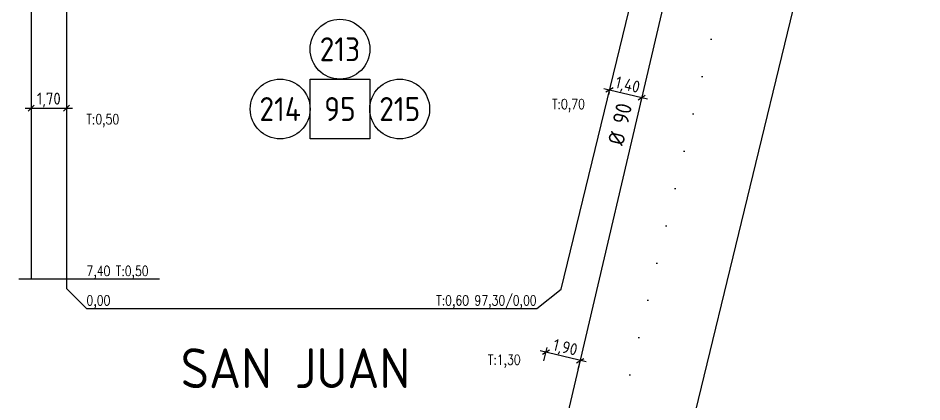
# Model space of a CAD drawing. Extents: x -48 to 13651, y -112 to 3468.
# Drawn here: x 1760.1 to 1986.9, y 955.7 to 1051.9 of the extents above; entities that cross this region are included whole.
import ezdxf
from ezdxf.enums import TextEntityAlignment as Align

# ---------------------------------------------------------------- set-up
doc = ezdxf.new("R2010")
doc.units = 0
doc.header["$LTSCALE"] = 6
doc.header["$MEASUREMENT"] = 0
doc.linetypes.add('DOT2', pattern=[3.175, 0, -3.175])
doc.layers.get('0').update_dxf_attribs({"linetype": 'CONTINUOUS'})
doc.layers.get('DEFPOINTS').update_dxf_attribs({"linetype": 'CONTINUOUS'})
for name, color, linetype in [('50', 41, 'CONTINUOUS'), ('90', 11, 'CONTINUOUS'), ('CAS', 7, 'CONTINUOUS'), ('COTA', 2, 'CONTINUOUS'), ('MANZANAS', 7, 'CONTINUOUS'), ('NUMERO-CROQUIS', 13, 'CONTINUOUS'), ('NUMERO-MANZANA', 4, 'CONTINUOUS'), ('PROGRESIVA', 60, 'CONTINUOUS'), ('RADIO', 4, 'DOT2'), ('TXTDIAMETRO', 7, 'CONTINUOUS')]:
    doc.layers.add(name, color=color, linetype=linetype)
doc.layers.add('ATENCION', color=7, linetype='CONTINUOUS', plot=False)
doc.styles.add('ABADIMTCONDE', font='isocp.shx')
doc.styles.add('GEOSLAB703LTBT', font='isocp.shx', dxfattribs={"width": 0.9, "height": 8})
doc.styles.add('ROMANS', font='romans.shx', dxfattribs={"width": 0.8, "height": 2.5})
doc.dimstyles.new('COTA02', dxfattribs={"dimtxt": 3, "dimasz": 1.5, "dimexe": 1.25, "dimexo": 0.625, "dimgap": 0.3, "dimtad": 1, "dimtoh": 1, "dimdsep": 46, "dimlunit": 6, "dimtxsty": 'ABADIMTCONDE', "dimblk1": 'OBLIQUE', "dimblk2": 'OBLIQUE', "dimsah": 1, "dimcen": 2.5, "dimdle": 1.5, "dimclrd": 60, "dimclre": 60, "dimclrt": 256, "dimadec": 0, "dimazin": 0, "dimtfac": 1, "dimtix": 1, "dimtofl": 0, "dimtmove": 0, "dimatfit": 0, "dimldrblk": 'OBLIQUE', "dimfxl": 1, "dimtolj": 1, "dimtzin": 0, "dimarcsym": 0})

# ---------------------------------------------------------------- blocks, each defined once
blk = doc.blocks.new('_OBLIQUE')
at = {"color": 0, "linetype": 'ByBlock'}
blk.add_line((-0.5, -0.5), (0.5, 0.5), dxfattribs=at)
blk = doc.blocks.new('*D884')
at = {"layer": 'COTA', "color": 60, "lineweight": -2, "transparency": 16777216}
for p, q in [((1761.82, 1029.37), (1773.73, 1029.37)), ((1763.32, 1029.34), (1763.32, 1028.12)), ((1772.23, 1029.34), (1772.23, 1028.12))]:
    blk.add_line(p, q, dxfattribs=at)
at = {"layer": 'DEFPOINTS', "color": 0, "transparency": 16777216}
for p in [(1763.32, 1029.97), (1772.23, 1029.97), (1772.23, 1029.37)]:
    blk.add_point(p, dxfattribs=at)
at = {"layer": 'COTA', "color": 60, "lineweight": -2, "transparency": 16777216, "xscale": 1.5, "yscale": 1.5, "zscale": 1.5, "rotation": 180}
blk.add_blockref('_OBLIQUE', (1763.32, 1029.37), dxfattribs=at)
at = {"layer": 'COTA', "color": 60, "lineweight": -2, "transparency": 16777216, "xscale": 1.5, "yscale": 1.5, "zscale": 1.5}
blk.add_blockref('_OBLIQUE', (1772.23, 1029.37), dxfattribs=at)
at = {"layer": 'COTA', "transparency": 16777216, "insert": (1767.78, 1031.4), "char_height": 3, "attachment_point": 5, "style": 'ABADIMTCONDE'}
blk.add_mtext('\\A1;1,70', dxfattribs=at)
blk = doc.blocks.new('*D1124')
at = {"layer": 'DEFPOINTS', "color": 0, "transparency": 16777216}
for p in [(1908.52, 1034.01), (1916.54, 1032.03), (1916.57, 1032.12)]:
    blk.add_point(p, dxfattribs=at)
at = {"layer": 'PROGRESIVA', "color": 60, "lineweight": -2, "transparency": 16777216}
for p, q in [((1907.03, 1034.25), (1918, 1031.68)), ((1908.38, 1033.4), (1908.21, 1032.69)), ((1916.42, 1031.52), (1916.26, 1030.81))]:
    blk.add_line(p, q, dxfattribs=at)
at = {"layer": 'PROGRESIVA', "color": 60, "lineweight": -2, "transparency": 16777216, "xscale": 1.5, "yscale": 1.5, "zscale": 1.5}
for p, rotation in [((1908.49, 1033.91), 166.8371391211768), ((1916.54, 1032.03), 346.8371391211768)]:
    blk.add_blockref('_OBLIQUE', p, dxfattribs=dict(at, rotation=rotation))
at = {"layer": 'PROGRESIVA', "transparency": 16777216, "insert": (1912.98, 1034.94), "char_height": 3, "attachment_point": 5, "rotation": 346.8371, "style": 'ABADIMTCONDE'}
blk.add_mtext('\\A1;1,40', dxfattribs=at)
blk = doc.blocks.new('*D1126')
at = {"layer": 'DEFPOINTS', "color": 0, "transparency": 16777216}
for p in [(1892.54, 968.15), (1891.87, 965.4), (1900.47, 963.31)]:
    blk.add_point(p, dxfattribs=at)
at = {"layer": 'PROGRESIVA', "color": 60, "lineweight": -2, "transparency": 16777216}
for p, q in [((1902.6, 965.71), (1891.08, 968.51)), ((1892.02, 966.01), (1892.84, 969.37)), ((1900.62, 963.92), (1901.44, 967.28))]:
    blk.add_line(p, q, dxfattribs=at)
at = {"layer": 'PROGRESIVA', "color": 60, "lineweight": -2, "transparency": 16777216, "xscale": 1.5, "yscale": 1.5, "zscale": 1.5}
for p, rotation in [((1892.54, 968.15), 166.3632747990556), ((1901.14, 966.07), 346.3632747990556)]:
    blk.add_blockref('_OBLIQUE', p, dxfattribs=dict(at, rotation=rotation))
at = {"layer": 'PROGRESIVA', "transparency": 16777216, "insert": (1897.32, 969.08), "char_height": 3, "attachment_point": 5, "rotation": 346.3633, "style": 'ABADIMTCONDE'}
blk.add_mtext('\\A1;1,90', dxfattribs=at)
blk = doc.blocks.new('Ø90')
at = {"layer": 'TXTDIAMETRO', "color": 7, "ltscale": 0.1, "style": 'ABADIMTCONDE'}
blk.add_text('Ø 90', height=4, dxfattribs=at).set_placement((0, 0), align=Align.MIDDLE)

msp = doc.modelspace()

# ---------------------------------------------------------------- linework, layer by layer
at = {"layer": '50', "ltscale": 0.1}
msp.add_line((1763.324, 1073.393), (1763.324, 986.545), dxfattribs=at)
at = {"layer": '90', "ltscale": 0.1}
msp.add_line((1923.719, 1062.709), (1895.576, 942.371), dxfattribs=at)
at = {"layer": 'CAS', "ltscale": 0.1}
msp.add_line((1760.28, 986.545), (1766.368, 986.545), dxfattribs=at)
at = {"layer": 'MANZANAS'}
for p, q in [((1721.318, 92.721), (1971.157, 1122.541)), ((1772.234, 1074.145), (1772.234, 984.145)), ((1896.387, 984.004), (1918.29, 1074.286)), ((1777.234, 979.145), (1772.234, 984.145)), ((1890.208, 979.145), (1896.387, 984.004)), ((1777.234, 979.145), (1890.208, 979.145))]:
    msp.add_line(p, q, dxfattribs=at)
at = {"layer": 'NUMERO-CROQUIS'}
for centre in [(1840.843, 1044.145), (1825.843, 1029.145), (1855.843, 1029.145)]:
    msp.add_circle(centre, 7.5, dxfattribs=at)
at = {"layer": 'NUMERO-MANZANA'}
msp.add_lwpolyline([(1833.343, 1036.645), (1848.343, 1036.645), (1848.343, 1021.645), (1833.343, 1021.645)], close=True, dxfattribs=at)
at = {"layer": 'PROGRESIVA'}
msp.add_line((1763.324, 986.545), (1795.547, 986.545), dxfattribs=at)
at = {"layer": 'RADIO', "color": 4, "ltscale": 0.5}
msp.add_line((1686.105, 27.228), (1986.879, 1263.93), dxfattribs=at)

# ---------------------------------------------------------------- block references
at = {"layer": 'COTA', "rotation": 77.29124438933651}
msp.add_blockref('Ø90', (1911.106, 1025.375), dxfattribs=at)

# ---------------------------------------------------------------- texts
at = {"layer": 'ATENCION', "style": 'GEOSLAB703LTBT'}
msp.add_text('SAN JUAN', height=10, dxfattribs=at).set_placement((1800.887, 964.145), align=Align.MIDDLE_LEFT)
at = {"layer": 'NUMERO-CROQUIS', "style": 'GEOSLAB703LTBT'}
for s, p in [('213', (1840.843, 1044.145)), ('214', (1825.843, 1029.145)), ('215', (1855.843, 1029.145))]:
    msp.add_text(s, height=6, dxfattribs=at).set_placement(p, align=Align.MIDDLE)
at = {"layer": 'NUMERO-MANZANA', "style": 'GEOSLAB703LTBT'}
msp.add_text('95', height=6, dxfattribs=at).set_placement((1840.843, 1029.145), align=Align.MIDDLE)
at = {"layer": 'PROGRESIVA', "style": 'ROMANS', "width": 0.8}
for s, p in [('T:0,70', (1902.302, 1028.393)), ('T:0,60 97,30/0,00', (1890.208, 979.145)), ('T:1,30', (1886.198, 964.271))]:
    msp.add_text(s, height=2.5, dxfattribs=at).set_placement(p, align=Align.BOTTOM_RIGHT)
for s, p in [('T:0,50', (1777.234, 1024.599)), ('7,40 T:0,50', (1777.234, 986.529)), ('0,00', (1777.234, 979.145))]:
    msp.add_text(s, height=2.5, dxfattribs=at).set_placement(p, align=Align.BOTTOM_LEFT)

# ---------------------------------------------------------------- dimensions: what is measured, and where the dimension line sits
at = {"layer": 'COTA'}
dim = msp.add_linear_dim(base=(1772.234, 1029.375), p1=(1763.324, 1029.969), p2=(1772.234, 1029.969), text='1,70', dimstyle='COTA02', dxfattribs=at)
dim.commit()
dim.dimension.update_dxf_attribs({"geometry": '*D884', "text_midpoint": (1767.779, 1031.4)})
at = {"layer": 'PROGRESIVA'}
for p1, p2, distance, text, picture, middle in [((1908.518, 1034.006), (1916.566, 1032.124), -0.102, '1,40', '*D1124', (1912.98, 1034.938)), ((1900.473, 963.312), (1891.873, 965.398), -2.835, '1,90', '*D1126', (1897.319, 969.078))]:
    dim = msp.add_aligned_dim(p1=p1, p2=p2, distance=distance, text=text, dimstyle='COTA02', dxfattribs=at)
    dim.commit()
    dim.dimension.update_dxf_attribs({"geometry": picture, "text_midpoint": middle})

doc.saveas('drawing.dxf')
